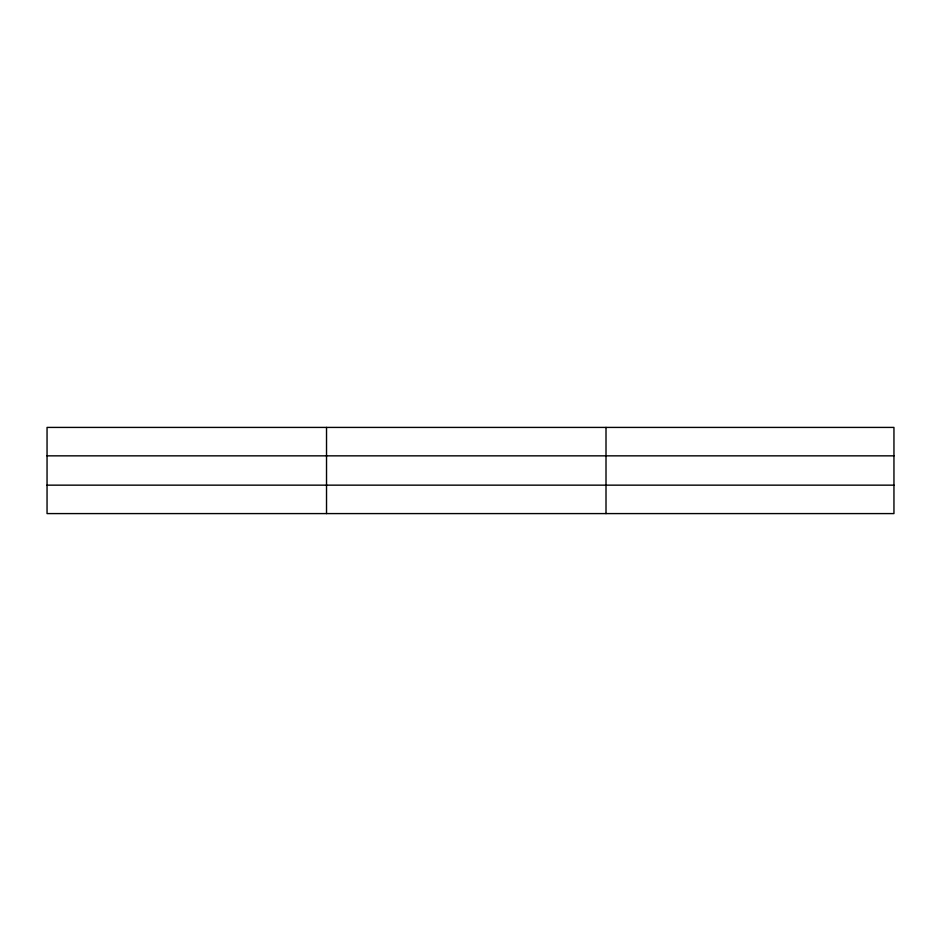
<?xml version="1.0" encoding="UTF-8"?>
<svg xmlns="http://www.w3.org/2000/svg" width="941" height="941" viewBox="0 0 941 941"><rect width="100%" height="100%" fill="white"/><g stroke="black" fill="none" stroke-linecap="round" stroke-linejoin="round"><path stroke-width="1.41" d="M893.95 455.844L893.95 427.414L47.05 427.414L47.05 513.586L893.95 513.586L893.95 455.844L47.05 455.844M47.05 485.156L893.95 485.156M606.004 427.414L606.004 513.586M326.527 427.414L326.527 513.586"/></g></svg>
